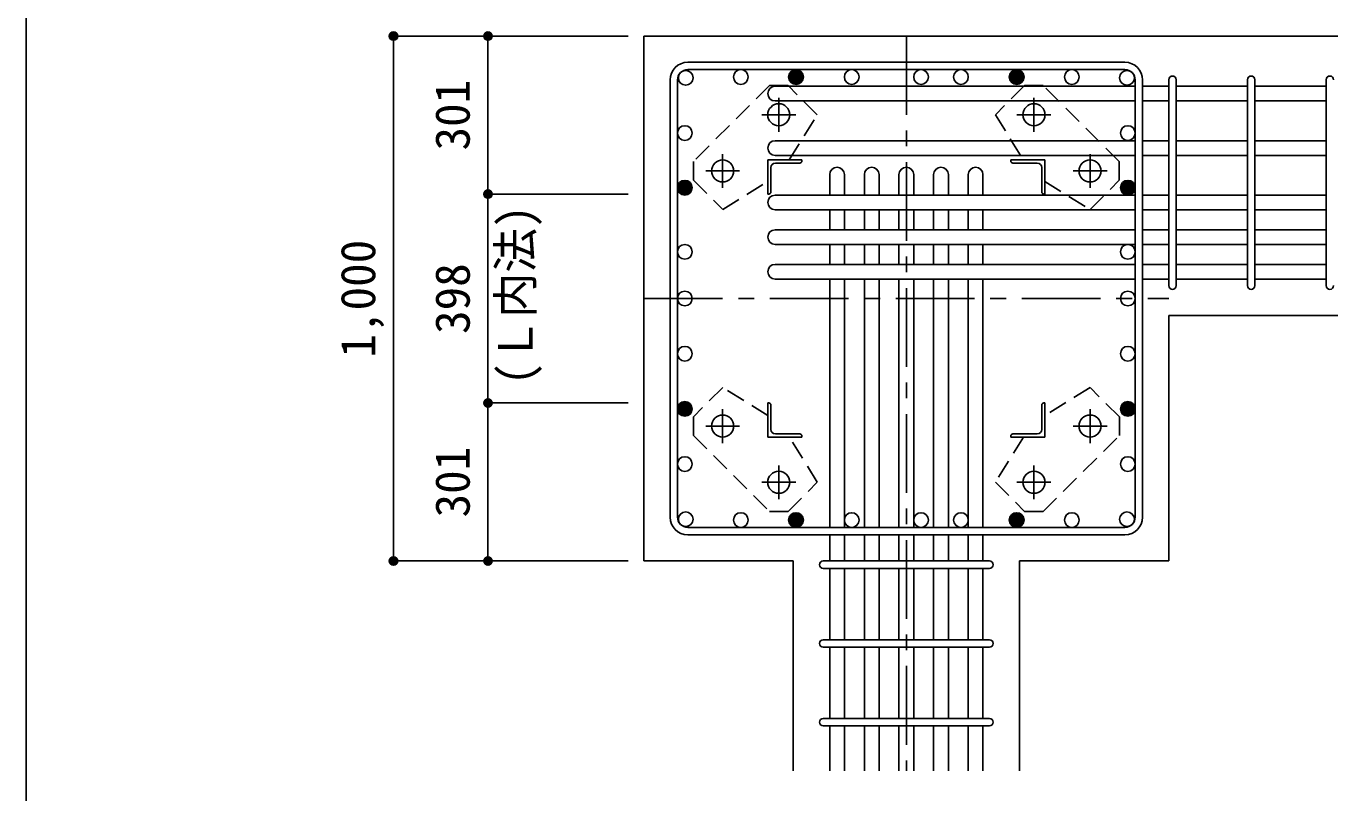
# Model space of a CAD drawing. Units: millimetres at full size, sheet at 1:30. Extents: x -5973 to 5954, y -4195 to 4201.
# Drawn here: x -5973 to -3489, y -2617 to -1156 of the extents above; entities that cross this region are included whole.
import ezdxf
from ezdxf.enums import TextEntityAlignment as Align

# ---------------------------------------------------------------- set-up
doc = ezdxf.new("R2010")
doc.units = ezdxf.units.MM
doc.header["$LTSCALE"] = 30
doc.header["$PDMODE"] = 32
doc.header["$PDSIZE"] = 15
doc.linetypes.add('CHAIN1', pattern=[8, 5, -1, 1, -1])
doc.linetypes.add('DASHED1', pattern=[1.8, 1.2, -0.6])
for name, color, linetype in [('0-1', 2, 'Continuous'), ('0-2', 4, 'Continuous'), ('0-3', 4, 'Continuous'), ('0-4', 7, 'Continuous'), ('0-5', 7, 'Continuous'), ('0-6', 7, 'Continuous'), ('0-7', 4, 'Continuous'), ('0-9', 4, 'DASHED1'), ('0-D', 4, 'Continuous'), ('F-0_枠', 6, 'Continuous')]:
    doc.layers.add(name, color=color, linetype=linetype)
doc.styles.add('ＭＳ ゴシック', font='')
doc.styles.get('ＭＳ ゴシック').set_extended_font_data('MS Gothic')

msp = doc.modelspace()

# ---------------------------------------------------------------- linework, layer by layer
at = {"layer": '0-1'}
for p, q in [((-4795.8, -1174.89), (-4795.8, -2174.89)), ((-3395.8, -1174.89), (-4795.8, -1174.89)), ((-3795.8, -1707.39), (-3395.8, -1707.39)), ((-3795.8, -2174.89), (-3795.8, -1707.39)), ((-4795.8, -2174.89), (-4511.3, -2174.89)), ((-4511.3, -2574.89), (-4511.3, -2174.89)), ((-4080.3, -2174.89), (-3795.8, -2174.89)), ((-4080.3, -2574.89), (-4080.3, -2174.89))]:
    msp.add_line(p, q, dxfattribs=at)
at = {"layer": '0-2', "linetype": 'CHAIN1'}
for p, q in [((-4538.8, -1357.1), (-4538.8, -1292.6)), ((-4052.8, -1292.6), (-4052.8, -1357.1)), ((-4571.1, -1324.89), (-4506.6, -1324.89)), ((-4085, -1324.89), (-4020.5, -1324.89)), ((-4645.8, -1464.1), (-4645.8, -1399.6)), ((-3945.8, -1399.6), (-3945.8, -1464.1)), ((-4678.1, -1431.89), (-4613.6, -1431.89)), ((-3978, -1431.89), (-3913.5, -1431.89)), ((-4645.8, -1950.19), (-4645.8, -1885.69)), ((-3945.8, -1885.69), (-3945.8, -1950.19)), ((-4613.6, -1917.89), (-4678.1, -1917.89)), ((-3913.5, -1917.89), (-3978, -1917.89)), ((-4538.8, -2057.19), (-4538.8, -1992.69)), ((-4052.8, -1992.69), (-4052.8, -2057.19)), ((-4506.6, -2024.89), (-4571.1, -2024.89)), ((-4020.5, -2024.89), (-4085, -2024.89))]:
    msp.add_line(p, q, dxfattribs=at)
at = {"layer": '0-2'}
for p, q in [((-4559.8, -1410.89), (-4494.8, -1410.89)), ((-4559.8, -1410.89), (-4559.8, -1475.89)), ((-4494.8, -1410.89), (-4494.8, -1412.89)), ((-4031.8, -1410.89), (-4096.8, -1410.89)), ((-4096.8, -1412.89), (-4096.8, -1410.89)), ((-4031.8, -1410.89), (-4031.8, -1475.89)), ((-4553.8, -1425.39), (-4553.8, -1471.89)), ((-4545.3, -1416.89), (-4498.8, -1416.89)), ((-4046.3, -1416.89), (-4092.8, -1416.89)), ((-4037.8, -1425.39), (-4037.8, -1471.89)), ((-4557.8, -1475.89), (-4559.8, -1475.89)), ((-4031.8, -1475.89), (-4033.8, -1475.89)), ((-4559.8, -1873.89), (-4557.8, -1873.89)), ((-4559.8, -1938.89), (-4559.8, -1873.89)), ((-4553.8, -1924.39), (-4553.8, -1877.89)), ((-4037.8, -1924.39), (-4037.8, -1877.89)), ((-4033.8, -1873.89), (-4031.8, -1873.89)), ((-4031.8, -1938.89), (-4031.8, -1873.89)), ((-4545.3, -1932.89), (-4498.8, -1932.89)), ((-4494.8, -1936.89), (-4494.8, -1938.89)), ((-4096.8, -1938.89), (-4096.8, -1936.89)), ((-4046.3, -1932.89), (-4092.8, -1932.89)), ((-4559.8, -1938.89), (-4494.8, -1938.89)), ((-4031.8, -1938.89), (-4096.8, -1938.89))]:
    msp.add_line(p, q, dxfattribs=at)
at = {"layer": '0-2', "color": 3}
for centre in [(-4538.8, -1324.89), (-4052.8, -1324.89), (-4645.8, -1431.89), (-3945.8, -1431.89), (-4645.8, -1917.89), (-3945.8, -1917.89), (-4538.8, -2024.89), (-4052.8, -2024.89)]:
    msp.add_circle(centre, 21, dxfattribs=at)
at = {"layer": '0-2'}
for centre, radius, start, end in [((-4498.8, -1412.89), 4, 270, 0), ((-4092.8, -1412.89), 4, 180, 270), ((-4545.3, -1425.39), 8.5, 90, 180), ((-4046.3, -1425.39), 8.5, 0, 90), ((-4557.8, -1471.89), 4, 270, 0), ((-4033.8, -1471.89), 4, 180, 270), ((-4557.8, -1877.89), 4, 0, 90), ((-4033.8, -1877.89), 4, 90, 180), ((-4545.3, -1924.39), 8.5, 180, 270), ((-4498.8, -1936.89), 4, 0, 90), ((-4092.8, -1936.89), 4, 90, 180), ((-4046.3, -1924.39), 8.5, 270, 0)]:
    msp.add_arc(centre, radius, start, end, dxfattribs=at)
at = {"layer": '0-3', "color": 3}
for centre in [(-4716.19, -1254.51), (-4611.09, -1252.89), (-4506, -1252.89), (-4399.8, -1252.89), (-4267.8, -1252.89), (-4191.8, -1252.89), (-4085.61, -1252.89), (-4085.61, -1252.89), (-3980.51, -1252.89), (-3875.41, -1254.51), (-3875.41, -1254.51), (-4717.8, -1359.6), (-3873.8, -1359.6), (-4717.8, -1463.89), (-4717.8, -1463.89), (-3873.8, -1463.89), (-3873.8, -1463.89), (-4717.8, -1585.89), (-3873.8, -1585.89), (-4717.8, -1674.89), (-3873.8, -1674.89), (-4717.8, -1779.99), (-3873.8, -1779.99), (-4717.8, -1885.09), (-3873.8, -1885.09), (-4717.8, -1990.19), (-3873.8, -1990.19), (-4716.19, -2095.28), (-4611.09, -2096.89), (-4506, -2096.89), (-4399.8, -2096.89), (-4267.8, -2096.89), (-4191.8, -2096.89), (-4085.61, -2096.89), (-4085.61, -2096.89), (-3980.51, -2096.89), (-3875.41, -2095.28)]:
    msp.add_circle(centre, 14, dxfattribs=at)
at = {"layer": '0-3'}
for centre, radius in [((-4506, -1252.89), 14), ((-4506, -1252.89), 12.6), ((-4506, -1252.89), 11.2), ((-4085.61, -1252.89), 14), ((-4085.61, -1252.89), 12.6), ((-4085.61, -1252.89), 11.2), ((-4506, -1252.89), 9.8), ((-4506, -1252.89), 8.4), ((-4506, -1252.89), 7), ((-4506, -1252.89), 5.6), ((-4506, -1252.89), 4.2), ((-4506, -1252.89), 2.8), ((-4506, -1252.89), 1.4), ((-4085.61, -1252.89), 9.8), ((-4085.61, -1252.89), 8.4), ((-4085.61, -1252.89), 7), ((-4085.61, -1252.89), 5.6), ((-4085.61, -1252.89), 4.2), ((-4085.61, -1252.89), 2.8), ((-4085.61, -1252.89), 1.4), ((-4717.8, -1463.89), 14), ((-4717.8, -1463.89), 12.6), ((-4717.8, -1463.89), 11.2), ((-4717.8, -1463.89), 9.8), ((-4717.8, -1463.89), 8.4), ((-4717.8, -1463.89), 7), ((-4717.8, -1463.89), 5.6), ((-4717.8, -1463.89), 4.2), ((-4717.8, -1463.89), 2.8), ((-4717.8, -1463.89), 1.4), ((-3873.8, -1463.89), 14), ((-3873.8, -1463.89), 12.6), ((-3873.8, -1463.89), 11.2), ((-3873.8, -1463.89), 9.8), ((-3873.8, -1463.89), 8.4), ((-3873.8, -1463.89), 7), ((-3873.8, -1463.89), 5.6), ((-3873.8, -1463.89), 4.2), ((-3873.8, -1463.89), 2.8), ((-3873.8, -1463.89), 1.4), ((-4717.8, -1885.09), 14), ((-4717.8, -1885.09), 12.6), ((-4717.8, -1885.09), 11.2), ((-4717.8, -1885.09), 9.8), ((-4717.8, -1885.09), 8.4), ((-4717.8, -1885.09), 7), ((-4717.8, -1885.09), 5.6), ((-4717.8, -1885.09), 4.2), ((-4717.8, -1885.09), 2.8), ((-4717.8, -1885.09), 1.4), ((-3873.8, -1885.09), 14), ((-3873.8, -1885.09), 12.6), ((-3873.8, -1885.09), 11.2), ((-3873.8, -1885.09), 9.8), ((-3873.8, -1885.09), 8.4), ((-3873.8, -1885.09), 7), ((-3873.8, -1885.09), 5.6), ((-3873.8, -1885.09), 4.2), ((-3873.8, -1885.09), 2.8), ((-3873.8, -1885.09), 1.4), ((-4506, -2096.89), 14), ((-4506, -2096.89), 12.6), ((-4506, -2096.89), 11.2), ((-4085.61, -2096.89), 14), ((-4085.61, -2096.89), 12.6), ((-4085.61, -2096.89), 11.2), ((-4506, -2096.89), 9.8), ((-4506, -2096.89), 8.4), ((-4506, -2096.89), 7), ((-4506, -2096.89), 5.6), ((-4506, -2096.89), 4.2), ((-4506, -2096.89), 2.8), ((-4506, -2096.89), 1.4), ((-4085.61, -2096.89), 9.8), ((-4085.61, -2096.89), 8.4), ((-4085.61, -2096.89), 7), ((-4085.61, -2096.89), 5.6), ((-4085.61, -2096.89), 4.2), ((-4085.61, -2096.89), 2.8), ((-4085.61, -2096.89), 1.4)]:
    msp.add_circle(centre, radius, dxfattribs=at)
at = {"layer": '0-4'}
for p, q in [((-4712.3, -1224.89), (-3879.3, -1224.89)), ((-4712.3, -1238.89), (-3879.3, -1238.89)), ((-4745.8, -2091.39), (-4745.8, -1258.39)), ((-4731.8, -1258.39), (-4731.8, -2091.39)), ((-3859.8, -2091.39), (-3859.8, -1258.39)), ((-3845.8, -2091.39), (-3845.8, -1258.39)), ((-3879.3, -2110.89), (-4712.3, -2110.89)), ((-4712.3, -2124.89), (-3879.3, -2124.89))]:
    msp.add_line(p, q, dxfattribs=at)
for centre, radius, start, end in [((-4712.3, -1258.39), 33.5, 90, 180), ((-4712.3, -1258.39), 19.5, 90, 180), ((-3879.3, -1258.39), 33.5, 0, 90), ((-3879.3, -1258.39), 19.5, 0, 90), ((-4712.3, -2091.39), 33.5, 180, 270), ((-4712.3, -2091.39), 19.5, 180, 270), ((-3879.3, -2091.39), 33.5, 270, 0), ((-3879.3, -2091.39), 19.5, 270, 0)]:
    msp.add_arc(centre, radius, start, end, dxfattribs=at)
at = {"layer": '0-5'}
for p, q in [((-3859.8, -1270.51), (-4545.8, -1270.51)), ((-3795.8, -1270.51), (-3845.8, -1270.51)), ((-3645.8, -1270.51), (-3781.8, -1270.51)), ((-3495.8, -1270.51), (-3631.8, -1270.51)), ((-3859.8, -1298.51), (-4545.8, -1298.51)), ((-3795.8, -1298.51), (-3845.8, -1298.51)), ((-3645.8, -1298.51), (-3781.8, -1298.51)), ((-3495.8, -1298.51), (-3631.8, -1298.51)), ((-3859.8, -1374.2), (-4545.8, -1374.2)), ((-3795.8, -1374.2), (-3845.8, -1374.2)), ((-3645.8, -1374.2), (-3781.8, -1374.2)), ((-3495.8, -1374.2), (-3631.8, -1374.2)), ((-3859.8, -1402.2), (-4545.8, -1402.2)), ((-3795.8, -1402.2), (-3845.8, -1402.2)), ((-3645.8, -1402.2), (-3781.8, -1402.2)), ((-3495.8, -1402.2), (-3631.8, -1402.2)), ((-4441.8, -1477.89), (-4441.8, -1438.89)), ((-4413.8, -1477.89), (-4413.8, -1438.89)), ((-4375.8, -1477.89), (-4375.8, -1438.89)), ((-4347.8, -1477.89), (-4347.8, -1438.89)), ((-4309.8, -1477.89), (-4309.8, -1438.89)), ((-4281.8, -1477.89), (-4281.8, -1438.89)), ((-4243.8, -1477.89), (-4243.8, -1438.89)), ((-4215.8, -1477.89), (-4215.8, -1438.89)), ((-4177.8, -1477.89), (-4177.8, -1438.89)), ((-4149.8, -1477.89), (-4149.8, -1438.89)), ((-3859.8, -1477.89), (-4545.8, -1477.89)), ((-3795.8, -1477.89), (-3845.8, -1477.89)), ((-3645.8, -1477.89), (-3781.8, -1477.89)), ((-3495.8, -1477.89), (-3631.8, -1477.89)), ((-3859.8, -1505.89), (-4545.8, -1505.89)), ((-4441.8, -1543.89), (-4441.8, -1505.89)), ((-4413.8, -1543.89), (-4413.8, -1505.89)), ((-4375.8, -1543.89), (-4375.8, -1505.89)), ((-4347.8, -1543.89), (-4347.8, -1505.89)), ((-4309.8, -1543.89), (-4309.8, -1505.89)), ((-4281.8, -1543.89), (-4281.8, -1505.89)), ((-4243.8, -1543.89), (-4243.8, -1505.89)), ((-4215.8, -1543.89), (-4215.8, -1505.89)), ((-4177.8, -1543.89), (-4177.8, -1505.89)), ((-4149.8, -1543.89), (-4149.8, -1505.89)), ((-3795.8, -1505.89), (-3845.8, -1505.89)), ((-3645.8, -1505.89), (-3781.8, -1505.89)), ((-3495.8, -1505.89), (-3631.8, -1505.89)), ((-3859.8, -1543.89), (-4545.8, -1543.89)), ((-3795.8, -1543.89), (-3845.8, -1543.89)), ((-3645.8, -1543.89), (-3781.8, -1543.89)), ((-3495.8, -1543.89), (-3631.8, -1543.89)), ((-3859.8, -1571.89), (-4545.8, -1571.89)), ((-4441.8, -1609.89), (-4441.8, -1571.89)), ((-4413.8, -1609.89), (-4413.8, -1571.89)), ((-4375.8, -1609.89), (-4375.8, -1571.89)), ((-4347.8, -1609.89), (-4347.8, -1571.89)), ((-4309.8, -1609.89), (-4309.8, -1571.89)), ((-4281.8, -1609.89), (-4281.8, -1571.89)), ((-4243.8, -1609.89), (-4243.8, -1571.89)), ((-4215.8, -1609.89), (-4215.8, -1571.89)), ((-4177.8, -1609.89), (-4177.8, -1571.89)), ((-4149.8, -1609.89), (-4149.8, -1571.89)), ((-3795.8, -1571.89), (-3845.8, -1571.89)), ((-3645.8, -1571.89), (-3781.8, -1571.89)), ((-3495.8, -1571.89), (-3631.8, -1571.89)), ((-3859.8, -1609.89), (-4545.8, -1609.89)), ((-3795.8, -1609.89), (-3845.8, -1609.89)), ((-3645.8, -1609.89), (-3781.8, -1609.89)), ((-3495.8, -1609.89), (-3631.8, -1609.89)), ((-3859.8, -1637.89), (-4545.8, -1637.89)), ((-4441.8, -1700.89), (-4441.8, -1637.89)), ((-4413.8, -1700.89), (-4413.8, -1637.89)), ((-4375.8, -1700.89), (-4375.8, -1637.89)), ((-4347.8, -1700.89), (-4347.8, -1637.89)), ((-4309.8, -1700.89), (-4309.8, -1637.89)), ((-4281.8, -1700.89), (-4281.8, -1637.89)), ((-4243.8, -1700.89), (-4243.8, -1637.89)), ((-4215.8, -1700.89), (-4215.8, -1637.89)), ((-4177.8, -1700.89), (-4177.8, -1637.89)), ((-4149.8, -1700.89), (-4149.8, -1637.89)), ((-3795.8, -1637.89), (-3845.8, -1637.89)), ((-3645.8, -1637.89), (-3781.8, -1637.89)), ((-3495.8, -1637.89), (-3631.8, -1637.89)), ((-4441.8, -2110.89), (-4441.8, -1662.89)), ((-4413.8, -2110.89), (-4413.8, -1662.89)), ((-4375.8, -2110.89), (-4375.8, -1662.89)), ((-4347.8, -2110.89), (-4347.8, -1662.89)), ((-4309.8, -2110.89), (-4309.8, -1662.89)), ((-4281.8, -2110.89), (-4281.8, -1662.89)), ((-4243.8, -2110.89), (-4243.8, -1662.89)), ((-4215.8, -2110.89), (-4215.8, -1662.89)), ((-4177.8, -2110.89), (-4177.8, -1662.89)), ((-4149.8, -2110.89), (-4149.8, -1662.89)), ((-4441.8, -2174.89), (-4441.8, -2124.89)), ((-4413.8, -2174.89), (-4413.8, -2124.89)), ((-4375.8, -2174.89), (-4375.8, -2124.89)), ((-4347.8, -2174.89), (-4347.8, -2124.89)), ((-4309.8, -2174.89), (-4309.8, -2124.89)), ((-4281.8, -2174.89), (-4281.8, -2124.89)), ((-4243.8, -2174.89), (-4243.8, -2124.89)), ((-4215.8, -2174.89), (-4215.8, -2124.89)), ((-4177.8, -2174.89), (-4177.8, -2124.89)), ((-4149.8, -2174.89), (-4149.8, -2124.89)), ((-4441.8, -2324.89), (-4441.8, -2188.89)), ((-4413.8, -2324.89), (-4413.8, -2188.89)), ((-4375.8, -2324.89), (-4375.8, -2188.89)), ((-4347.8, -2324.89), (-4347.8, -2188.89)), ((-4309.8, -2324.89), (-4309.8, -2188.89)), ((-4281.8, -2324.89), (-4281.8, -2188.89)), ((-4243.8, -2324.89), (-4243.8, -2188.89)), ((-4215.8, -2324.89), (-4215.8, -2188.89)), ((-4177.8, -2324.89), (-4177.8, -2188.89)), ((-4149.8, -2324.89), (-4149.8, -2188.89)), ((-4441.8, -2474.89), (-4441.8, -2338.89)), ((-4413.8, -2474.89), (-4413.8, -2338.89)), ((-4375.8, -2474.89), (-4375.8, -2338.89)), ((-4347.8, -2474.89), (-4347.8, -2338.89)), ((-4309.8, -2474.89), (-4309.8, -2338.89)), ((-4281.8, -2474.89), (-4281.8, -2338.89)), ((-4243.8, -2474.89), (-4243.8, -2338.89)), ((-4215.8, -2474.89), (-4215.8, -2338.89)), ((-4177.8, -2474.89), (-4177.8, -2338.89)), ((-4149.8, -2474.89), (-4149.8, -2338.89)), ((-4441.8, -2574.89), (-4441.8, -2488.89)), ((-4413.8, -2574.89), (-4413.8, -2488.89)), ((-4375.8, -2574.89), (-4375.8, -2488.89)), ((-4347.8, -2574.89), (-4347.8, -2488.89)), ((-4309.8, -2574.89), (-4309.8, -2488.89)), ((-4281.8, -2574.89), (-4281.8, -2488.89)), ((-4243.8, -2574.89), (-4243.8, -2488.89)), ((-4215.8, -2574.89), (-4215.8, -2488.89)), ((-4177.8, -2574.89), (-4177.8, -2488.89)), ((-4149.8, -2574.89), (-4149.8, -2488.89))]:
    msp.add_line(p, q, dxfattribs=at)
for centre, start, end in [((-4545.8, -1284.51), 90, 270), ((-4545.8, -1388.2), 90, 270), ((-4427.8, -1438.89), 0, 180), ((-4361.8, -1438.89), 0, 180), ((-4295.8, -1438.89), 0, 180), ((-4229.8, -1438.89), 0, 180), ((-4163.8, -1438.89), 0, 180), ((-4545.8, -1491.89), 90, 270), ((-4545.8, -1557.89), 90, 270), ((-4545.8, -1623.89), 90, 270)]:
    msp.add_arc(centre, 14, start, end, dxfattribs=at)
at = {"layer": '0-6'}
for p, q in [((-3795.8, -1650.39), (-3795.8, -1258.01)), ((-3781.8, -1650.39), (-3781.8, -1258.01)), ((-3645.8, -1650.39), (-3645.8, -1258.01)), ((-3631.8, -1650.39), (-3631.8, -1258.01)), ((-3495.8, -1650.39), (-3495.8, -1258.01)), ((-4454.3, -2174.89), (-4137.3, -2174.89)), ((-4454.3, -2188.89), (-4137.3, -2188.89)), ((-4454.3, -2324.89), (-4137.3, -2324.89)), ((-4454.3, -2338.89), (-4137.3, -2338.89)), ((-4454.3, -2474.89), (-4137.3, -2474.89)), ((-4454.3, -2488.89), (-4137.3, -2488.89))]:
    msp.add_line(p, q, dxfattribs=at)
for centre, start, end in [((-3788.8, -1258.01), 0, 180), ((-3788.8, -1258.01), 0, 180), ((-3788.8, -1258.01), 0, 180), ((-3788.8, -1258.01), 0, 180), ((-3638.8, -1258.01), 0, 180), ((-3488.8, -1258.01), 0, 180), ((-3788.8, -1650.39), 180, 0), ((-3788.8, -1650.39), 180, 0), ((-3788.8, -1650.39), 180, 0), ((-3788.8, -1650.39), 180, 0), ((-3638.8, -1650.39), 180, 0), ((-3488.8, -1650.39), 180, 0), ((-4454.3, -2181.89), 90, 270), ((-4454.3, -2181.89), 90, 270), ((-4454.3, -2181.89), 90, 270), ((-4454.3, -2181.89), 90, 270), ((-4137.3, -2181.89), 270, 90), ((-4137.3, -2181.89), 270, 90), ((-4137.3, -2181.89), 270, 90), ((-4137.3, -2181.89), 270, 90), ((-4454.3, -2331.89), 90, 270), ((-4137.3, -2331.89), 270, 90), ((-4454.3, -2481.89), 90, 270), ((-4137.3, -2481.89), 270, 90)]:
    msp.add_arc(centre, 7, start, end, dxfattribs=at)
at = {"layer": '0-9'}
for points in [[(-4556.6, -1269.19), (-4701.6, -1414.09), (-4701.6, -1449.5), (-4645.7, -1505.29), (-4559.8, -1451.89)], [(-4518.8, -1410.89), (-4465.4, -1324.99), (-4521.2, -1269.19), (-4556.6, -1269.19)], [(-3890.1, -1414.09), (-4035, -1269.09), (-4070.4, -1269.09), (-4126.2, -1324.99), (-4072.8, -1410.89)], [(-4031.8, -1451.89), (-3945.9, -1505.29), (-3890.1, -1449.49), (-3890.1, -1414.09)], [(-4559.8, -1897.9), (-4645.7, -1844.5), (-4701.5, -1900.3), (-4701.5, -1935.7)], [(-4035, -2080.6), (-3890, -1935.7), (-3890, -1900.29), (-3945.9, -1844.5), (-4031.8, -1897.9)], [(-4701.5, -1935.7), (-4556.6, -2080.7), (-4521.2, -2080.7), (-4465.4, -2024.8), (-4518.8, -1938.9)], [(-4072.8, -1938.9), (-4126.2, -2024.8), (-4070.4, -2080.6), (-4035, -2080.6)]]:
    msp.add_lwpolyline(points, dxfattribs=at)
at = {"layer": '0-D'}
for p, q in [((-5272.84, -1174.89), (-5272.84, -2174.89)), ((-5272.84, -1174.89), (-5092.84, -1174.89)), ((-5272.84, -1174.89), (-5092.84, -1174.89)), ((-5092.84, -1475.89), (-5092.84, -1174.89)), ((-5092.84, -1174.89), (-4825.8, -1174.89)), ((-5092.84, -1873.89), (-5092.84, -1475.89)), ((-5092.84, -1475.89), (-4825.8, -1475.89)), ((-5092.84, -2174.89), (-5092.84, -1873.89)), ((-5092.84, -1873.89), (-4825.8, -1873.89)), ((-5272.84, -2174.89), (-5092.84, -2174.89)), ((-5092.84, -2174.89), (-4825.8, -2174.89)), ((-5092.84, -2174.89), (-4825.8, -2174.89))]:
    msp.add_line(p, q, dxfattribs=at)
at = {"layer": '0-D', "linetype": 'CHAIN1'}
for p, q in [((-4295.8, -1174.89), (-4295.8, -2574.89)), ((-4795.8, -1674.89), (-3795.8, -1674.89))]:
    msp.add_line(p, q, dxfattribs=at)
at = {"layer": '0-D'}
for centre, radius in [((-5272.84, -1174.89), 8), ((-5092.84, -1174.89), 8), ((-5272.84, -1174.89), 7.2), ((-5272.84, -1174.89), 6.4), ((-5272.84, -1174.89), 5.6), ((-5272.84, -1174.89), 4.8), ((-5272.84, -1174.89), 4), ((-5272.84, -1174.89), 3.2), ((-5272.84, -1174.89), 2.4), ((-5272.84, -1174.89), 1.6), ((-5272.84, -1174.89), 0.8), ((-5092.84, -1174.89), 7.2), ((-5092.84, -1174.89), 6.4), ((-5092.84, -1174.89), 5.6), ((-5092.84, -1174.89), 4.8), ((-5092.84, -1174.89), 4), ((-5092.84, -1174.89), 3.2), ((-5092.84, -1174.89), 2.4), ((-5092.84, -1174.89), 1.6), ((-5092.84, -1174.89), 0.8), ((-5092.84, -1475.89), 8), ((-5092.84, -1475.89), 7.2), ((-5092.84, -1475.89), 6.4), ((-5092.84, -1475.89), 5.6), ((-5092.84, -1475.89), 4.8), ((-5092.84, -1475.89), 4), ((-5092.84, -1475.89), 3.2), ((-5092.84, -1475.89), 2.4), ((-5092.84, -1475.89), 1.6), ((-5092.84, -1475.89), 0.8), ((-5092.84, -1873.89), 8), ((-5092.84, -1873.89), 7.2), ((-5092.84, -1873.89), 6.4), ((-5092.84, -1873.89), 5.6), ((-5092.84, -1873.89), 4.8), ((-5092.84, -1873.89), 4), ((-5092.84, -1873.89), 3.2), ((-5092.84, -1873.89), 2.4), ((-5092.84, -1873.89), 1.6), ((-5092.84, -1873.89), 0.8), ((-5272.84, -2174.89), 8), ((-5272.84, -2174.89), 7.2), ((-5272.84, -2174.89), 6.4), ((-5272.84, -2174.89), 5.6), ((-5272.84, -2174.89), 4.8), ((-5272.84, -2174.89), 4), ((-5272.84, -2174.89), 3.2), ((-5272.84, -2174.89), 2.4), ((-5272.84, -2174.89), 1.6), ((-5272.84, -2174.89), 0.8), ((-5092.84, -2174.89), 8), ((-5092.84, -2174.89), 7.2), ((-5092.84, -2174.89), 6.4), ((-5092.84, -2174.89), 5.6), ((-5092.84, -2174.89), 4.8), ((-5092.84, -2174.89), 4), ((-5092.84, -2174.89), 3.2), ((-5092.84, -2174.89), 2.4), ((-5092.84, -2174.89), 1.6), ((-5092.84, -2174.89), 0.8)]:
    msp.add_circle(centre, radius, dxfattribs=at)
at = {"layer": '0-D', "color": 7}
for p in [(-5272.84, -1174.89), (-5092.84, -1174.89), (-5092.84, -1475.89), (-5092.84, -1873.89), (-5272.84, -2174.89), (-5092.84, -2174.89)]:
    msp.add_point(p, dxfattribs=at)
at = {"layer": 'F-0_枠'}
msp.add_line((-5972.88, 4201.15), (-5972.88, -4195.24), dxfattribs=at)

# ---------------------------------------------------------------- texts
at = {"layer": '0-7', "style": 'ＭＳ ゴシック', "width": 0.95}
msp.add_text('(Ｌ内法)', height=65.98, rotation=90, dxfattribs=at).set_placement((-4987.78, -1839.49), align=Align.BOTTOM_LEFT)
at = {"layer": '0-D', "style": 'ＭＳ ゴシック'}
for s, p in [('301', (-5107.84, -1392.89)), ('1,000', (-5287.84, -1787.39)), ('398', (-5107.84, -1742.39)), ('301', (-5107.84, -2091.89))]:
    msp.add_text(s, height=65.98, rotation=90, dxfattribs=at).set_placement(p, align=Align.BOTTOM_LEFT)

doc.saveas('drawing.dxf')
